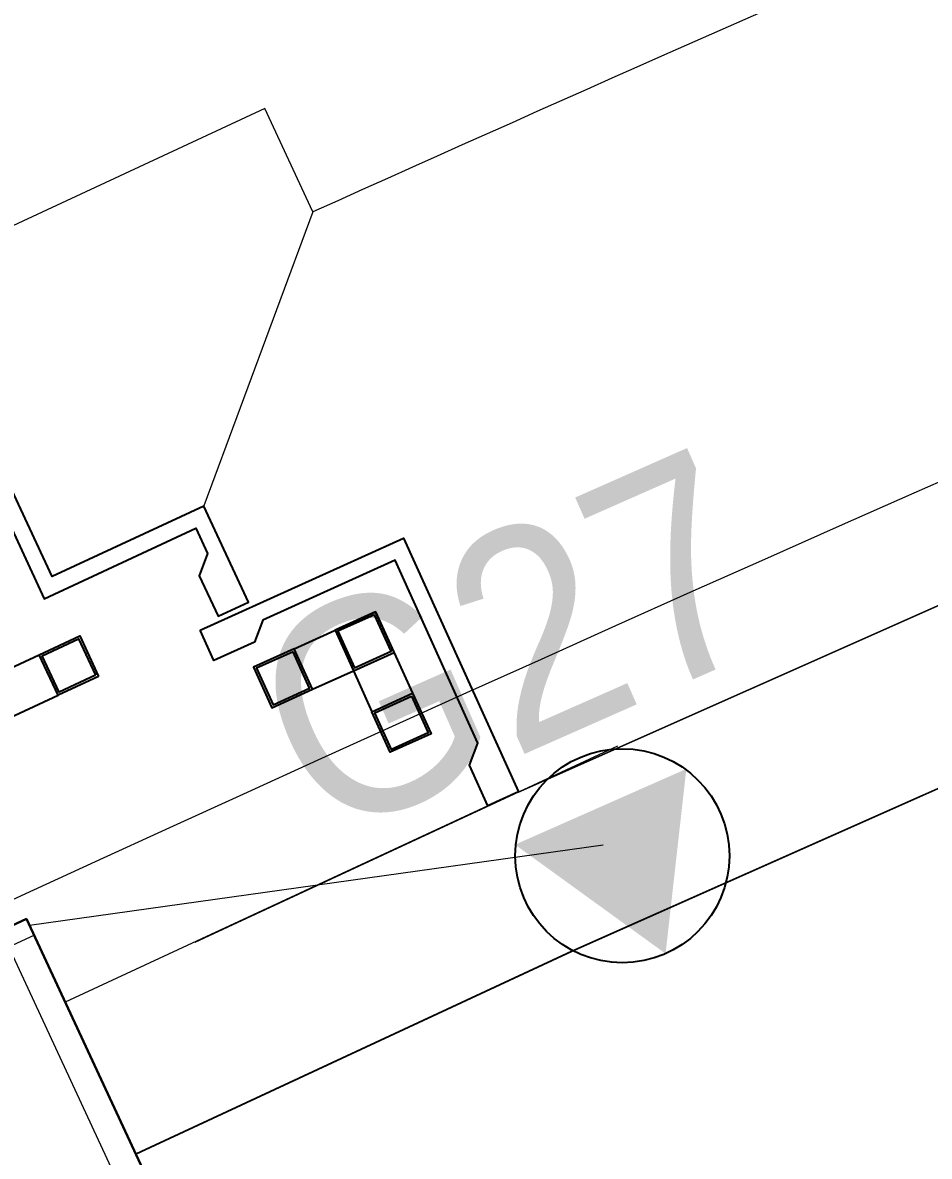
# Model space of a CAD drawing. Header units: millimetres. Extents: x 8159 to 14952, y 6817 to 11888.
# Drawn here: x 9518.7 to 9600, y 8729.5 to 8831.2 of the extents above; entities that cross this region are included whole.
import ezdxf

# ---------------------------------------------------------------- set-up
doc = ezdxf.new("R2010")
doc.units = ezdxf.units.MM
doc.header["$LTSCALE"] = 5
for name, color, linetype, lineweight in [('3-YANGIN-DOLABI', 7, 'Continuous', 0), ('50 ye 50 kolonlar', 6, 'Continuous', 30), ('A-DUVAR', 5, 'Continuous', 18), ('anted', 10, 'Continuous', 0), ('FIBROBETON', 1, 'Continuous', 18), ('S-Fibrobeton', 26, 'Continuous', 25), ('S-Karkas', 48, 'Continuous', 25), ('S-Ölçü', 140, 'Continuous', 5), ('SİLİKON', 1, 'Continuous', 0), ('YAZI', 250, 'Continuous', 30)]:
    doc.layers.add(name, color=color, linetype=linetype, lineweight=lineweight)
doc.layers.add('MUTFAK GAZ TESİSAT PLANI', color=92, linetype='Continuous')
doc.styles.add('Arial Tur', font='arial.ttf', dxfattribs={"width": 0.9})

# ---------------------------------------------------------------- blocks, each defined once
blk = doc.blocks.new('v-g')
at = {"layer": 'MUTFAK GAZ TESİSAT PLANI', "linetype": 'Continuous'}
blk.add_circle((0, 0), 8, dxfattribs=at)
blk.add_solid([(-7, 4), (7, 4), (0, -8)], dxfattribs=at)
blk = doc.blocks.new('*U16')
at = {"layer": 'S-Fibrobeton'}
blk.add_lwpolyline([(-2328.37, -9776.39), (-2331.74, -9766.98), (-2317.62, -9761.92), (-2320.82, -9752.98), (-2323.65, -9753.99), (-2322.3, -9757.76), (-2320.38, -9758.66), (-2319.54, -9761.02), (-2333.66, -9766.07), (-2330.29, -9775.49), (-2402.78, -9801.44), (-2406.15, -9792.02), (-2420.28, -9797.08), (-2421.12, -9794.73), (-2420.21, -9792.81), (-2421.56, -9789.04), (-2424.38, -9790.05), (-2421.18, -9799), (-2407.06, -9793.94), (-2403.69, -9803.36)], close=True, dxfattribs=at)
at = {"layer": 'S-Karkas', "elevation": 0}
for points in [[(-2334.89, -9757.62), (-2406.62, -9783.3)], [(-2333.54, -9761.39), (-2405.27, -9787.07)]]:
    blk.add_lwpolyline(points, dxfattribs=at)
for points in [[(-2334.89, -9757.62), (-2338.66, -9758.97), (-2337.31, -9762.74), (-2333.54, -9761.39)], [(-2335.01, -9757.88), (-2338.4, -9759.09), (-2337.19, -9762.48), (-2333.8, -9761.27)], [(-2410.38, -9784.65), (-2406.62, -9783.3), (-2405.27, -9787.07), (-2409.04, -9788.42)], [(-2410.13, -9784.77), (-2406.74, -9783.56), (-2405.53, -9786.95), (-2408.91, -9788.16)]]:
    blk.add_lwpolyline(points, close=True, dxfattribs=at)
blk = doc.blocks.new('asdasd')
at = {"layer": 'S-Fibrobeton'}
blk.add_lwpolyline([(-4008.7, -9129.74), (-4027.39, -9136.93), (-4018.42, -9160.26), (-4015.62, -9159.19), (-4017.05, -9155.47), (-4018.99, -9154.61), (-4025.46, -9137.79), (-4013.28, -9133.12), (-4011.36, -9133.98), (-4007.63, -9132.54)], close=True, dxfattribs=at)
at = {"layer": 'S-Karkas'}
for points in [[(-4013.44, -9136.92), (-4009.71, -9135.49), (-4008.27, -9139.22), (-4012, -9140.65)], [(-4013.18, -9137.04), (-4009.82, -9135.74), (-4008.53, -9139.1), (-4011.89, -9140.4)], [(-4020.93, -9139.8), (-4017.2, -9138.37), (-4015.76, -9142.1), (-4019.5, -9143.53)], [(-4020.67, -9139.92), (-4017.31, -9138.62), (-4016.02, -9141.98), (-4019.38, -9143.28)], [(-4018.05, -9147.29), (-4016.62, -9151.03), (-4012.88, -9149.59), (-4014.32, -9145.86)], [(-4017.79, -9147.41), (-4016.5, -9150.77), (-4013.14, -9149.48), (-4014.43, -9146.12)]]:
    blk.add_lwpolyline(points, close=True, dxfattribs=at)
for points in [[(-4013.44, -9136.92), (-4020.93, -9139.8), (-4018.05, -9147.29)], [(-4012, -9140.65), (-4015.76, -9142.1), (-4014.32, -9145.86)]]:
    blk.add_lwpolyline(points, dxfattribs=at)
blk = doc.blocks.new('A$C23C11219')
at = {"layer": 'FIBROBETON'}
for p, q in [((5104.06, -241.08), (5121.74, -285.71)), ((5119.41, -286.63), (5101.73, -242)), ((5121.74, -285.71), (5119.41, -286.63)), ((5119.78, -287.56), (5067.97, -291.77)), ((5090.69, -349.94), (5101.99, -324.18))]:
    blk.add_line(p, q, dxfattribs=at)
blk.add_lwpolyline([(4170.99, 707.81), (4330.65, -537.53, 0.079118), (6057.44, 175.69), (5734.15, 708.99, 0.288304), (5090.27, 1000.53, -0.032207)], format="xyb", close=True, dxfattribs=at)
blk.add_lwpolyline([(5090.69, -349.94), (5094.46, -359.44), (5233.89, -304.15), (5230.13, -294.66)], dxfattribs=at)
blk.add_lwpolyline([(4943.66, -403.92, 0.006542), (5090.69, -349.94)], format="xyb", dxfattribs=at)
at = {"layer": 'S-Ölçü', "rotation": 1.930934027956944}
blk.add_blockref('*U16', (7191.62, 9550.84), dxfattribs=at)
at = {"layer": 'S-Ölçü', "xscale": -1, "rotation": 222.0807272810179}
blk.add_blockref('asdasd', (14196.77, -4402.65), dxfattribs=at)

msp = doc.modelspace()

# ---------------------------------------------------------------- linework, layer by layer
at = {"layer": '50 ye 50 kolonlar', "elevation": 117.43}
msp.add_lwpolyline([(9473.68, 8729.73), (9519.02, 8750.81), (9540.1, 8705.47), (9494.75, 8684.39)], close=True, dxfattribs=at)
at = {"layer": 'A-DUVAR', "extrusion": (0, 0.010673, 0.999943), "elevation": 217.92}
for points in [[(9563.16, 8760.38), (9624.88, 8787.79)], [(9630.96, 8774.08), (9567.92, 8746.08), (9528.83, 8727.92)]]:
    msp.add_lwpolyline(points, dxfattribs=at)
at = {"layer": 'A-DUVAR', "elevation": 117.43}
for points in [[(9563.16, 8762.17), (9624.88, 8789.58)], [(9630.96, 8775.87), (9567.92, 8747.87), (9528.83, 8729.7)]]:
    msp.add_lwpolyline(points, dxfattribs=at)
at = {"layer": 'anted', "ltscale": 3, "extrusion": (0, 0.010673, 0.999943), "elevation": 217.92}
msp.add_lwpolyline([(11856.76, 9414.68), (11856.76, 7096.25), (8385.9, 7096.25), (8385.9, 9414.68)], close=True, dxfattribs=at)
msp.add_lwpolyline([(11856.76, 9414.68), (11856.76, 7096.25), (8385.9, 7096.25), (8385.9, 9414.68)], close=True, dxfattribs=at)
msp.add_lwpolyline([(11856.76, 9414.68), (11856.76, 7096.25), (8385.9, 7096.25), (8385.9, 9414.68)], close=True, dxfattribs=at)
msp.add_lwpolyline([(11856.76, 9414.68), (11856.76, 7096.25), (8385.9, 7096.25), (8385.9, 9414.68)], close=True, dxfattribs=at)
at = {"layer": 'SİLİKON', "elevation": 162.6}
msp.add_lwpolyline([(9572.06, 8766.31), (9534.14, 8748.69)], dxfattribs=at)
at = {"layer": 'SİLİKON', "extrusion": (0, 0.010673, 0.999943), "elevation": 217.92}
msp.add_lwpolyline([(9560.42, 8759.14), (9522.51, 8741.52)], dxfattribs=at)
at = {"layer": 'YAZI', "linetype": 'Continuous', "ltscale": 10, "extrusion": (0, 0.010673, 0.999943), "elevation": 240.51}
for points in [[(8159.11, 9661.15), (12372.47, 9661.15), (12372.47, 6815.05), (8159.11, 6815.05)], [(8159.11, 9661.15), (12372.47, 9661.15), (12372.47, 6815.05), (8159.11, 6815.05)], [(8159.11, 9661.15), (12372.47, 9661.15), (12372.47, 6815.05), (8159.11, 6815.05)], [(8159.11, 9661.15), (12372.47, 9661.15), (12372.47, 6815.05), (8159.11, 6815.05)], [(8199.97, 9620.29), (12331.6, 9620.29), (12331.6, 6855.91), (8199.97, 6855.91)], [(8254.37, 9565.89), (12277.2, 9565.89), (12277.2, 6910.31), (8254.37, 6910.31)]]:
    msp.add_lwpolyline(points, close=True, dxfattribs=at)

# ---------------------------------------------------------------- block references
at = {"layer": '3-YANGIN-DOLABI', "extrusion": (0, 0.010673, 0.999943), "rotation": 183.318814803488}
msp.add_blockref('A$C23C11219', (14647.13, 8757.75, 217.92), dxfattribs=at)
at = {"layer": 'MUTFAK GAZ TESİSAT PLANI', "ltscale": 3, "xscale": 1.200000000000623, "yscale": 1.19999999999709, "zscale": 1.199999999999999, "rotation": 23.84231559869596}
msp.add_blockref('v-g', (9572.48, 8756.48, 193.99), dxfattribs=at)

# ---------------------------------------------------------------- texts
at = {"layer": 'MUTFAK GAZ TESİSAT PLANI', "ltscale": 3, "style": 'Arial Tur', "width": 0.9}
msp.add_text('G27', height=19.2, rotation=23.8423, dxfattribs=at).set_placement((9545.43, 8757.53, 193.99))

doc.saveas('drawing.dxf')
